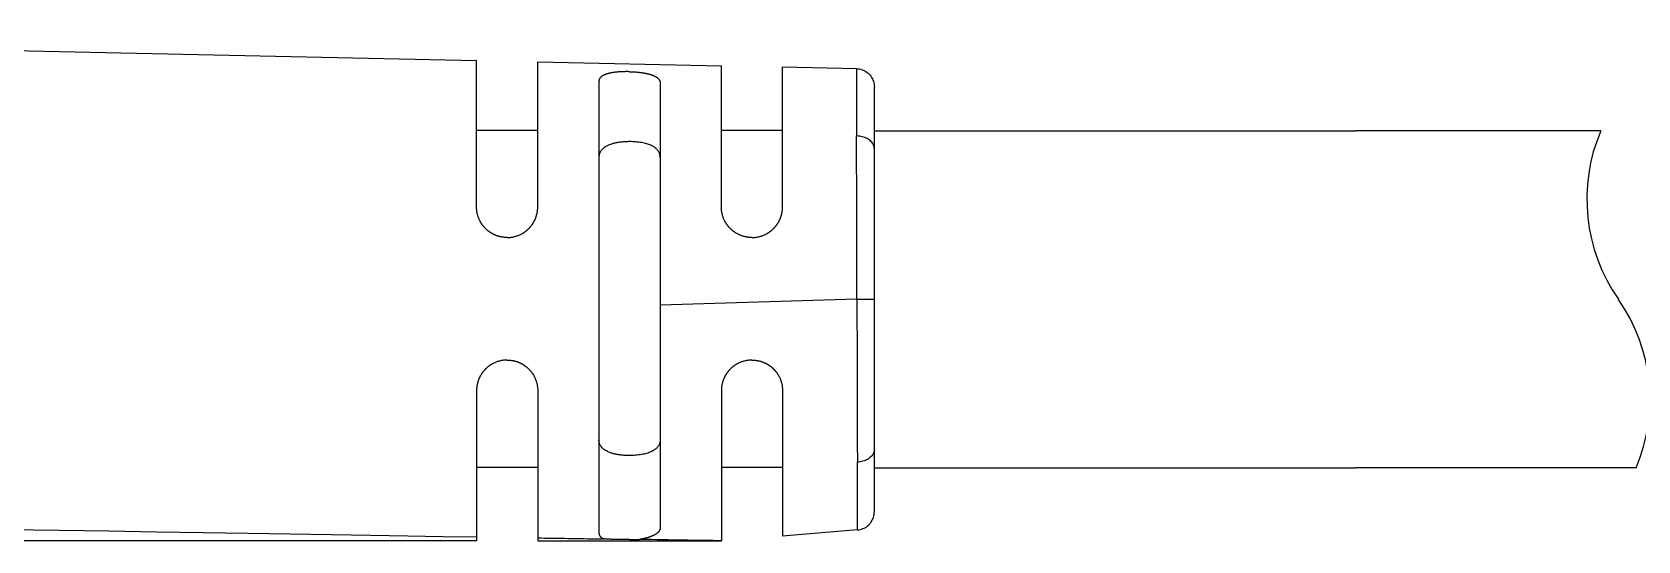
# Model space of a CAD drawing. Header units: inches. Extents: x 0 to 77285, y -118 to 40065.
# Drawn here: x 69372.42 to 69398.66, y 28790.06 to 28798.36 of the extents above; entities that cross this region are included whole.
import ezdxf

# ---------------------------------------------------------------- set-up
doc = ezdxf.new("R2010")
doc.units = ezdxf.units.IN
doc.header["$LTSCALE"] = 5
doc.header["$MEASUREMENT"] = 0
doc.layers.add('55', color=5, linetype='Continuous')

# ---------------------------------------------------------------- blocks, each defined once
blk = doc.blocks.new('A$C9060243b')
for p, q in [((2.75, -383.056), (2.75, -387.642)), ((-2.75, -383.636), (-2.75, -387.642)), ((-2.75, -395.504), (-2.75, -387.642)), ((2.75, -395.504), (2.75, -387.642)), ((3.465, -395.504), (-3.465, -395.504)), ((0, -395.789), (0, -395.504)), ((-3.765, -395.798), (-3.791, -397.004)), ((-3.765, -395.798), (-2.667, -395.795)), ((0, -395.789), (0.097, -399.004)), ((3.764, -395.78), (3.864, -397.004)), ((-1.509, -397.004), (-3.791, -397.004)), ((-2.762, -398.004), (-2.762, -397.004)), ((1.491, -397.004), (3.864, -397.004)), ((2.738, -398.004), (2.738, -397.004)), ((-3.877, -401.004), (-3.812, -398.004)), ((-1.509, -398.004), (-3.812, -398.004)), ((1.491, -398.004), (3.942, -398.004)), ((3.942, -401.004), (3.942, -398.004)), ((-3.536, -399.004), (3.731, -399.004)), ((-3.562, -400.004), (3.817, -400.004)), ((-1.509, -401.004), (-3.877, -401.004)), ((-2.762, -402.004), (-2.762, -401.004)), ((1.491, -401.004), (3.942, -401.004)), ((2.738, -402.004), (2.738, -401.004)), ((-4.361, -423.504), (-3.898, -402.004)), ((-1.509, -402.004), (-3.898, -402.004)), ((1.491, -402.004), (3.942, -402.004)), ((3.942, -402.004), (3.942, -423.504))]:
    blk.add_line(p, q)
for points in [[(-3.765, -395.798), (-3.763, -395.773), (-3.76, -395.75), (-3.755, -395.727), (-3.748, -395.705), (-3.74, -395.683), (-3.729, -395.662), (-3.718, -395.643), (-3.705, -395.624), (-3.69, -395.606), (-3.675, -395.59), (-3.658, -395.574), (-3.64, -395.56), (-3.621, -395.548), (-3.601, -395.537), (-3.58, -395.527), (-3.559, -395.519), (-3.536, -395.513), (-3.513, -395.508), (-3.489, -395.505), (-3.465, -395.504)], [(-2.454, -395.504), (-2.471, -395.505), (-2.488, -395.508), (-2.504, -395.513), (-2.52, -395.519), (-2.535, -395.527), (-2.55, -395.536), (-2.564, -395.547), (-2.577, -395.56), (-2.59, -395.574), (-2.602, -395.589), (-2.613, -395.605), (-2.623, -395.623), (-2.633, -395.641), (-2.641, -395.661), (-2.648, -395.681), (-2.654, -395.703), (-2.659, -395.725), (-2.663, -395.748), (-2.665, -395.771), (-2.667, -395.795)], [(2.446, -395.504), (2.463, -395.505), (2.479, -395.508), (2.495, -395.512), (2.51, -395.518), (2.525, -395.526), (2.539, -395.535), (2.553, -395.545), (2.566, -395.557), (2.579, -395.57), (2.59, -395.584), (2.601, -395.6), (2.612, -395.617), (2.621, -395.634), (2.629, -395.653), (2.637, -395.673), (2.643, -395.693), (2.648, -395.714), (2.653, -395.736), (2.656, -395.759), (2.657, -395.782)], [(3.764, -395.78), (3.761, -395.757), (3.757, -395.734), (3.751, -395.712), (3.743, -395.691), (3.734, -395.671), (3.723, -395.651), (3.711, -395.633), (3.698, -395.615), (3.684, -395.599), (3.668, -395.583), (3.652, -395.569), (3.634, -395.556), (3.615, -395.545), (3.596, -395.534), (3.576, -395.525), (3.555, -395.518), (3.533, -395.512), (3.511, -395.508), (3.488, -395.505), (3.465, -395.504)], [(0, -395.789), (-0.154, -395.789), (-0.306, -395.789), (-0.457, -395.79), (-0.606, -395.79), (-0.754, -395.79), (-0.9, -395.791), (-1.043, -395.791), (-1.185, -395.791), (-1.324, -395.792), (-1.461, -395.792), (-1.596, -395.792), (-1.727, -395.793), (-1.856, -395.793), (-1.982, -395.793), (-2.105, -395.794), (-2.224, -395.794), (-2.34, -395.794), (-2.453, -395.795), (-2.562, -395.795), (-2.667, -395.795)], [(0, -395.789), (0.144, -395.788), (0.289, -395.788), (0.435, -395.788), (0.58, -395.787), (0.726, -395.787), (0.871, -395.787), (1.015, -395.786), (1.157, -395.786), (1.299, -395.785), (1.438, -395.785), (1.575, -395.785), (1.709, -395.785), (1.84, -395.784), (1.969, -395.784), (2.093, -395.784), (2.215, -395.783), (2.332, -395.783), (2.445, -395.783), (2.553, -395.782), (2.657, -395.782)], [(3.764, -395.78), (3.715, -395.78), (3.665, -395.78), (3.615, -395.78), (3.563, -395.78), (3.512, -395.78), (3.459, -395.78), (3.406, -395.78), (3.353, -395.781), (3.298, -395.781), (3.243, -395.781), (3.188, -395.781), (3.131, -395.781), (3.074, -395.781), (3.017, -395.781), (2.958, -395.782), (2.9, -395.782), (2.84, -395.782), (2.78, -395.782), (2.719, -395.782), (2.657, -395.782)], [(-1.009, -397.504), (-1.009, -397.491), (-1.009, -397.478), (-1.01, -397.465), (-1.011, -397.452), (-1.013, -397.439), (-1.015, -397.426), (-1.017, -397.413), (-1.02, -397.4), (-1.023, -397.388), (-1.026, -397.375), (-1.029, -397.362), (-1.033, -397.35), (-1.037, -397.337), (-1.042, -397.325), (-1.047, -397.313), (-1.052, -397.301), (-1.057, -397.289), (-1.063, -397.278), (-1.069, -397.266), (-1.075, -397.255), (-1.078, -397.251), (-1.08, -397.246), (-1.083, -397.241), (-1.086, -397.237), (-1.089, -397.232), (-1.092, -397.227), (-1.095, -397.223), (-1.098, -397.218), (-1.101, -397.214), (-1.105, -397.21), (-1.108, -397.205), (-1.111, -397.201), (-1.114, -397.196), (-1.118, -397.192), (-1.121, -397.188), (-1.125, -397.184), (-1.128, -397.18), (-1.132, -397.176), (-1.135, -397.172), (-1.139, -397.167), (-1.143, -397.163), (-1.147, -397.159), (-1.151, -397.155), (-1.155, -397.151), (-1.159, -397.147), (-1.163, -397.143), (-1.167, -397.139), (-1.171, -397.135), (-1.175, -397.132), (-1.179, -397.128), (-1.184, -397.124), (-1.188, -397.121), (-1.192, -397.117), (-1.197, -397.113), (-1.201, -397.11), (-1.206, -397.106), (-1.21, -397.103), (-1.215, -397.1), (-1.219, -397.096), (-1.224, -397.093), (-1.228, -397.09), (-1.233, -397.087), (-1.237, -397.084), (-1.242, -397.081), (-1.247, -397.078), (-1.251, -397.075), (-1.256, -397.073), (-1.261, -397.07), (-1.266, -397.067), (-1.271, -397.064), (-1.275, -397.062), (-1.28, -397.059), (-1.285, -397.057), (-1.29, -397.054), (-1.295, -397.052), (-1.3, -397.05), (-1.305, -397.047), (-1.31, -397.045), (-1.315, -397.043), (-1.32, -397.041), (-1.327, -397.038), (-1.334, -397.036), (-1.341, -397.033), (-1.348, -397.031), (-1.355, -397.028), (-1.362, -397.026), (-1.369, -397.024), (-1.376, -397.022), (-1.383, -397.02), (-1.391, -397.018), (-1.398, -397.017), (-1.405, -397.015), (-1.412, -397.014), (-1.419, -397.012), (-1.427, -397.011), (-1.434, -397.01), (-1.441, -397.009), (-1.449, -397.008), (-1.456, -397.007), (-1.463, -397.006), (-1.465, -397.006), (-1.468, -397.006), (-1.47, -397.006), (-1.472, -397.005), (-1.474, -397.005), (-1.477, -397.005), (-1.479, -397.005), (-1.481, -397.005), (-1.484, -397.005), (-1.486, -397.005), (-1.488, -397.005), (-1.49, -397.004), (-1.493, -397.004), (-1.495, -397.004), (-1.497, -397.004), (-1.5, -397.004), (-1.502, -397.004), (-1.504, -397.004), (-1.506, -397.004), (-1.509, -397.004)], [(0.991, -397.504), (0.991, -397.502), (0.991, -397.499), (0.991, -397.497), (0.991, -397.494), (0.992, -397.492), (0.992, -397.489), (0.992, -397.487), (0.992, -397.484), (0.992, -397.482), (0.992, -397.479), (0.992, -397.477), (0.992, -397.474), (0.992, -397.472), (0.993, -397.47), (0.993, -397.467), (0.993, -397.465), (0.993, -397.462), (0.993, -397.46), (0.994, -397.457), (0.994, -397.455), (0.995, -397.447), (0.996, -397.439), (0.997, -397.431), (0.998, -397.423), (0.999, -397.416), (1.001, -397.408), (1.002, -397.4), (1.004, -397.392), (1.006, -397.384), (1.008, -397.377), (1.01, -397.369), (1.012, -397.361), (1.015, -397.354), (1.017, -397.346), (1.02, -397.339), (1.022, -397.331), (1.025, -397.324), (1.028, -397.317), (1.031, -397.309), (1.034, -397.302), (1.036, -397.297), (1.039, -397.292), (1.041, -397.287), (1.044, -397.281), (1.046, -397.276), (1.049, -397.271), (1.052, -397.266), (1.055, -397.261), (1.057, -397.256), (1.06, -397.251), (1.063, -397.246), (1.066, -397.241), (1.069, -397.236), (1.073, -397.231), (1.076, -397.226), (1.079, -397.222), (1.082, -397.217), (1.086, -397.212), (1.089, -397.207), (1.092, -397.203), (1.096, -397.198), (1.099, -397.194), (1.103, -397.189), (1.107, -397.185), (1.11, -397.18), (1.114, -397.176), (1.118, -397.172), (1.122, -397.167), (1.126, -397.163), (1.13, -397.159), (1.134, -397.155), (1.138, -397.151), (1.142, -397.147), (1.146, -397.143), (1.15, -397.139), (1.154, -397.135), (1.159, -397.131), (1.163, -397.127), (1.167, -397.123), (1.172, -397.12), (1.176, -397.116), (1.18, -397.113), (1.184, -397.11), (1.189, -397.106), (1.193, -397.103), (1.197, -397.1), (1.202, -397.097), (1.206, -397.094), (1.21, -397.091), (1.215, -397.088), (1.219, -397.085), (1.224, -397.082), (1.228, -397.079), (1.233, -397.076), (1.238, -397.073), (1.242, -397.071), (1.247, -397.068), (1.252, -397.065), (1.256, -397.063), (1.261, -397.06), (1.272, -397.055), (1.283, -397.05), (1.294, -397.045), (1.305, -397.04), (1.316, -397.036), (1.327, -397.032), (1.339, -397.028), (1.35, -397.025), (1.362, -397.021), (1.374, -397.018), (1.385, -397.016), (1.397, -397.013), (1.409, -397.011), (1.421, -397.009), (1.432, -397.008), (1.444, -397.006), (1.456, -397.005), (1.468, -397.005), (1.48, -397.004), (1.491, -397.004)], [(-1.009, -397.504), (-1.009, -397.507), (-1.009, -397.509), (-1.009, -397.512), (-1.009, -397.514), (-1.009, -397.516), (-1.009, -397.519), (-1.009, -397.521), (-1.009, -397.524), (-1.009, -397.526), (-1.009, -397.529), (-1.009, -397.531), (-1.009, -397.534), (-1.01, -397.536), (-1.01, -397.539), (-1.01, -397.541), (-1.01, -397.544), (-1.01, -397.546), (-1.011, -397.549), (-1.011, -397.551), (-1.011, -397.554), (-1.012, -397.561), (-1.013, -397.569), (-1.014, -397.577), (-1.015, -397.585), (-1.017, -397.593), (-1.018, -397.6), (-1.02, -397.608), (-1.021, -397.616), (-1.023, -397.624), (-1.025, -397.631), (-1.027, -397.639), (-1.029, -397.646), (-1.032, -397.654), (-1.034, -397.662), (-1.037, -397.669), (-1.039, -397.676), (-1.042, -397.684), (-1.045, -397.691), (-1.048, -397.698), (-1.051, -397.706), (-1.053, -397.711), (-1.056, -397.716), (-1.058, -397.721), (-1.061, -397.727), (-1.063, -397.732), (-1.066, -397.737), (-1.069, -397.742), (-1.072, -397.747), (-1.075, -397.752), (-1.077, -397.757), (-1.08, -397.762), (-1.083, -397.767), (-1.086, -397.772), (-1.09, -397.777), (-1.093, -397.782), (-1.096, -397.787), (-1.099, -397.791), (-1.103, -397.796), (-1.106, -397.801), (-1.109, -397.805), (-1.113, -397.81), (-1.117, -397.814), (-1.12, -397.819), (-1.124, -397.823), (-1.128, -397.828), (-1.131, -397.832), (-1.135, -397.837), (-1.139, -397.841), (-1.143, -397.845), (-1.147, -397.849), (-1.151, -397.854), (-1.155, -397.858), (-1.159, -397.862), (-1.163, -397.866), (-1.167, -397.87), (-1.172, -397.874), (-1.176, -397.877), (-1.18, -397.881), (-1.185, -397.885), (-1.189, -397.889), (-1.193, -397.892), (-1.197, -397.895), (-1.202, -397.899), (-1.206, -397.902), (-1.21, -397.905), (-1.214, -397.908), (-1.219, -397.912), (-1.223, -397.915), (-1.228, -397.918), (-1.232, -397.921), (-1.237, -397.924), (-1.241, -397.927), (-1.246, -397.929), (-1.25, -397.932), (-1.255, -397.935), (-1.259, -397.938), (-1.264, -397.94), (-1.269, -397.943), (-1.273, -397.945), (-1.278, -397.948), (-1.289, -397.953), (-1.3, -397.958), (-1.311, -397.963), (-1.322, -397.968), (-1.333, -397.972), (-1.345, -397.976), (-1.356, -397.98), (-1.368, -397.984), (-1.379, -397.987), (-1.391, -397.99), (-1.403, -397.993), (-1.415, -397.995), (-1.426, -397.997), (-1.438, -397.999), (-1.45, -398.001), (-1.462, -398.002), (-1.474, -398.003), (-1.485, -398.004), (-1.497, -398.004), (-1.509, -398.004)], [(0.991, -397.504), (0.992, -397.517), (0.992, -397.529), (0.993, -397.542), (0.994, -397.554), (0.996, -397.567), (0.997, -397.58), (0.999, -397.592), (1.002, -397.605), (1.005, -397.617), (1.008, -397.629), (1.011, -397.642), (1.015, -397.654), (1.019, -397.666), (1.023, -397.678), (1.027, -397.69), (1.032, -397.701), (1.037, -397.713), (1.043, -397.724), (1.048, -397.736), (1.054, -397.747), (1.057, -397.751), (1.06, -397.756), (1.062, -397.761), (1.065, -397.766), (1.068, -397.77), (1.071, -397.775), (1.074, -397.779), (1.077, -397.784), (1.08, -397.789), (1.083, -397.793), (1.086, -397.797), (1.09, -397.802), (1.093, -397.806), (1.096, -397.811), (1.1, -397.815), (1.103, -397.819), (1.107, -397.823), (1.11, -397.828), (1.114, -397.832), (1.117, -397.836), (1.121, -397.84), (1.125, -397.844), (1.129, -397.848), (1.133, -397.853), (1.137, -397.857), (1.141, -397.861), (1.145, -397.865), (1.149, -397.869), (1.153, -397.873), (1.158, -397.877), (1.162, -397.88), (1.166, -397.884), (1.171, -397.888), (1.175, -397.891), (1.18, -397.895), (1.184, -397.899), (1.189, -397.902), (1.193, -397.905), (1.198, -397.909), (1.202, -397.912), (1.207, -397.915), (1.212, -397.919), (1.216, -397.922), (1.221, -397.925), (1.226, -397.928), (1.231, -397.931), (1.235, -397.934), (1.24, -397.936), (1.245, -397.939), (1.25, -397.942), (1.255, -397.945), (1.26, -397.947), (1.265, -397.95), (1.27, -397.952), (1.275, -397.955), (1.28, -397.957), (1.285, -397.959), (1.29, -397.962), (1.295, -397.964), (1.3, -397.966), (1.307, -397.969), (1.314, -397.972), (1.321, -397.974), (1.328, -397.977), (1.336, -397.979), (1.343, -397.982), (1.35, -397.984), (1.357, -397.986), (1.364, -397.988), (1.372, -397.99), (1.379, -397.991), (1.386, -397.993), (1.394, -397.994), (1.401, -397.996), (1.408, -397.997), (1.416, -397.998), (1.423, -397.999), (1.43, -398), (1.438, -398.001), (1.445, -398.002), (1.447, -398.002), (1.45, -398.002), (1.452, -398.003), (1.454, -398.003), (1.457, -398.003), (1.459, -398.003), (1.461, -398.003), (1.464, -398.003), (1.466, -398.003), (1.468, -398.004), (1.471, -398.004), (1.473, -398.004), (1.475, -398.004), (1.478, -398.004), (1.48, -398.004), (1.482, -398.004), (1.484, -398.004), (1.487, -398.004), (1.489, -398.004), (1.491, -398.004)], [(3.942, -398.004), (3.941, -398.03), (3.941, -398.062), (3.94, -398.099), (3.939, -398.14), (3.939, -398.186), (3.938, -398.237), (3.937, -398.292), (3.936, -398.352), (3.935, -398.415), (3.934, -398.483), (3.933, -398.554), (3.932, -398.629), (3.93, -398.708), (3.929, -398.79), (3.928, -398.875), (3.926, -398.963), (3.925, -399.054), (3.923, -399.147), (3.922, -399.244), (3.92, -399.342)], [(-3.716, -399.504), (-3.716, -399.502), (-3.716, -399.499), (-3.716, -399.497), (-3.716, -399.494), (-3.716, -399.492), (-3.716, -399.489), (-3.716, -399.487), (-3.716, -399.484), (-3.716, -399.482), (-3.716, -399.479), (-3.715, -399.477), (-3.715, -399.474), (-3.715, -399.472), (-3.715, -399.469), (-3.715, -399.467), (-3.715, -399.465), (-3.715, -399.462), (-3.715, -399.46), (-3.715, -399.457), (-3.714, -399.455), (-3.714, -399.447), (-3.714, -399.439), (-3.713, -399.431), (-3.713, -399.423), (-3.712, -399.415), (-3.712, -399.408), (-3.711, -399.4), (-3.71, -399.392), (-3.71, -399.384), (-3.709, -399.377), (-3.708, -399.369), (-3.707, -399.361), (-3.707, -399.354), (-3.706, -399.346), (-3.705, -399.339), (-3.704, -399.331), (-3.703, -399.324), (-3.702, -399.317), (-3.701, -399.309), (-3.7, -399.302), (-3.699, -399.297), (-3.699, -399.292), (-3.698, -399.286), (-3.697, -399.281), (-3.696, -399.276), (-3.695, -399.271), (-3.694, -399.266), (-3.693, -399.261), (-3.692, -399.255), (-3.692, -399.25), (-3.691, -399.245), (-3.69, -399.241), (-3.689, -399.236), (-3.688, -399.231), (-3.687, -399.226), (-3.686, -399.221), (-3.684, -399.216), (-3.683, -399.212), (-3.682, -399.207), (-3.681, -399.202), (-3.68, -399.198), (-3.679, -399.193), (-3.678, -399.189), (-3.677, -399.184), (-3.675, -399.18), (-3.674, -399.176), (-3.673, -399.171), (-3.672, -399.167), (-3.67, -399.163), (-3.669, -399.158), (-3.668, -399.154), (-3.666, -399.15), (-3.665, -399.146), (-3.664, -399.142), (-3.662, -399.138), (-3.661, -399.134), (-3.659, -399.13), (-3.658, -399.127), (-3.657, -399.123), (-3.655, -399.119), (-3.654, -399.116), (-3.652, -399.112), (-3.651, -399.109), (-3.649, -399.106), (-3.648, -399.103), (-3.647, -399.099), (-3.645, -399.096), (-3.644, -399.093), (-3.642, -399.09), (-3.64, -399.087), (-3.639, -399.084), (-3.637, -399.081), (-3.636, -399.078), (-3.634, -399.076), (-3.633, -399.073), (-3.631, -399.07), (-3.629, -399.068), (-3.628, -399.065), (-3.626, -399.063), (-3.624, -399.06), (-3.621, -399.055), (-3.617, -399.05), (-3.613, -399.045), (-3.609, -399.04), (-3.605, -399.036), (-3.6, -399.032), (-3.596, -399.028), (-3.592, -399.024), (-3.587, -399.021), (-3.583, -399.018), (-3.579, -399.016), (-3.574, -399.013), (-3.569, -399.011), (-3.565, -399.009), (-3.56, -399.008), (-3.556, -399.006), (-3.551, -399.005), (-3.546, -399.005), (-3.541, -399.004), (-3.536, -399.004)], [(-2.317, -399.004), (-2.328, -399.004), (-2.339, -399.005), (-2.349, -399.007), (-2.359, -399.009), (-2.369, -399.011), (-2.378, -399.014), (-2.387, -399.017), (-2.396, -399.021), (-2.405, -399.026), (-2.413, -399.03), (-2.422, -399.036), (-2.429, -399.041), (-2.437, -399.047), (-2.444, -399.054), (-2.452, -399.06), (-2.458, -399.068), (-2.465, -399.075), (-2.472, -399.083), (-2.478, -399.091), (-2.484, -399.1), (-2.492, -399.112), (-2.5, -399.126), (-2.507, -399.141), (-2.514, -399.156), (-2.521, -399.172), (-2.528, -399.189), (-2.534, -399.207), (-2.539, -399.226), (-2.545, -399.245), (-2.55, -399.265), (-2.554, -399.286), (-2.558, -399.308), (-2.562, -399.33), (-2.565, -399.353), (-2.568, -399.377), (-2.57, -399.401), (-2.572, -399.426), (-2.573, -399.451), (-2.574, -399.477), (-2.574, -399.504)], [(2.293, -399.004), (2.304, -399.004), (2.314, -399.005), (2.325, -399.007), (2.335, -399.009), (2.344, -399.011), (2.354, -399.014), (2.363, -399.017), (2.372, -399.021), (2.381, -399.026), (2.389, -399.03), (2.397, -399.036), (2.405, -399.041), (2.413, -399.047), (2.42, -399.054), (2.427, -399.06), (2.434, -399.068), (2.441, -399.075), (2.447, -399.083), (2.453, -399.091), (2.459, -399.1), (2.467, -399.112), (2.475, -399.126), (2.483, -399.141), (2.49, -399.156), (2.497, -399.172), (2.503, -399.189), (2.509, -399.207), (2.515, -399.226), (2.52, -399.245), (2.525, -399.265), (2.53, -399.286), (2.534, -399.308), (2.537, -399.33), (2.541, -399.353), (2.543, -399.377), (2.545, -399.401), (2.547, -399.426), (2.549, -399.451), (2.549, -399.477), (2.55, -399.504)], [(3.731, -399.004), (3.732, -399.004), (3.733, -399.004), (3.734, -399.004), (3.735, -399.004), (3.736, -399.004), (3.737, -399.004), (3.738, -399.004), (3.739, -399.004), (3.74, -399.005), (3.741, -399.005), (3.742, -399.005), (3.742, -399.005), (3.743, -399.005), (3.744, -399.005), (3.745, -399.005), (3.746, -399.005), (3.747, -399.006), (3.748, -399.006), (3.749, -399.006), (3.75, -399.006), (3.753, -399.007), (3.756, -399.008), (3.759, -399.009), (3.762, -399.01), (3.765, -399.011), (3.768, -399.012), (3.771, -399.014), (3.774, -399.015), (3.776, -399.017), (3.779, -399.019), (3.782, -399.02), (3.785, -399.022), (3.788, -399.024), (3.791, -399.027), (3.793, -399.029), (3.796, -399.031), (3.799, -399.034), (3.802, -399.036), (3.804, -399.039), (3.807, -399.042), (3.809, -399.044), (3.811, -399.046), (3.813, -399.048), (3.815, -399.051), (3.817, -399.053), (3.819, -399.055), (3.821, -399.058), (3.823, -399.06), (3.824, -399.063), (3.826, -399.065), (3.828, -399.068), (3.83, -399.071), (3.832, -399.074), (3.834, -399.076), (3.835, -399.079), (3.837, -399.082), (3.839, -399.085), (3.841, -399.088), (3.843, -399.091), (3.844, -399.095), (3.846, -399.098), (3.848, -399.101), (3.85, -399.105), (3.851, -399.108), (3.853, -399.111), (3.855, -399.115), (3.856, -399.118), (3.858, -399.122), (3.86, -399.126), (3.861, -399.129), (3.863, -399.133), (3.865, -399.137), (3.866, -399.141), (3.868, -399.145), (3.869, -399.149), (3.871, -399.153), (3.872, -399.157), (3.874, -399.161), (3.876, -399.165), (3.877, -399.169), (3.878, -399.173), (3.88, -399.177), (3.881, -399.182), (3.883, -399.186), (3.884, -399.19), (3.885, -399.194), (3.887, -399.199), (3.888, -399.203), (3.889, -399.207), (3.891, -399.212), (3.892, -399.216), (3.893, -399.221), (3.894, -399.225), (3.896, -399.23), (3.897, -399.234), (3.898, -399.239), (3.899, -399.243), (3.901, -399.248), (3.902, -399.253), (3.903, -399.258), (3.904, -399.262), (3.905, -399.266), (3.906, -399.27), (3.907, -399.274), (3.908, -399.278), (3.909, -399.282), (3.909, -399.286), (3.91, -399.29), (3.911, -399.295), (3.912, -399.299), (3.913, -399.303), (3.914, -399.307), (3.915, -399.312), (3.916, -399.316), (3.916, -399.32), (3.917, -399.325), (3.918, -399.329), (3.919, -399.333), (3.92, -399.338), (3.92, -399.342)], [(3.922, -399.504), (3.922, -399.495), (3.922, -399.485), (3.922, -399.476), (3.921, -399.467), (3.921, -399.458), (3.921, -399.449), (3.921, -399.441), (3.921, -399.432), (3.921, -399.424), (3.921, -399.415), (3.921, -399.407), (3.921, -399.4), (3.921, -399.392), (3.921, -399.384), (3.921, -399.377), (3.921, -399.369), (3.921, -399.362), (3.921, -399.355), (3.921, -399.349), (3.92, -399.342)], [(-3.716, -399.504), (-3.716, -399.517), (-3.717, -399.529), (-3.717, -399.542), (-3.717, -399.555), (-3.717, -399.568), (-3.716, -399.58), (-3.716, -399.593), (-3.716, -399.605), (-3.715, -399.618), (-3.715, -399.63), (-3.714, -399.643), (-3.714, -399.655), (-3.713, -399.667), (-3.712, -399.679), (-3.711, -399.691), (-3.71, -399.703), (-3.709, -399.714), (-3.708, -399.726), (-3.706, -399.737), (-3.705, -399.748), (-3.704, -399.753), (-3.703, -399.758), (-3.703, -399.762), (-3.702, -399.767), (-3.701, -399.772), (-3.701, -399.776), (-3.7, -399.781), (-3.699, -399.785), (-3.698, -399.79), (-3.698, -399.794), (-3.697, -399.799), (-3.696, -399.803), (-3.695, -399.808), (-3.694, -399.812), (-3.693, -399.816), (-3.692, -399.82), (-3.692, -399.825), (-3.691, -399.829), (-3.69, -399.833), (-3.689, -399.837), (-3.688, -399.841), (-3.687, -399.846), (-3.686, -399.85), (-3.684, -399.854), (-3.683, -399.858), (-3.682, -399.862), (-3.681, -399.866), (-3.68, -399.87), (-3.679, -399.874), (-3.677, -399.878), (-3.676, -399.881), (-3.675, -399.885), (-3.674, -399.889), (-3.672, -399.892), (-3.671, -399.896), (-3.67, -399.899), (-3.668, -399.903), (-3.667, -399.906), (-3.666, -399.91), (-3.664, -399.913), (-3.663, -399.916), (-3.662, -399.919), (-3.66, -399.922), (-3.659, -399.925), (-3.657, -399.928), (-3.656, -399.931), (-3.654, -399.934), (-3.653, -399.937), (-3.651, -399.94), (-3.65, -399.942), (-3.648, -399.945), (-3.646, -399.948), (-3.645, -399.95), (-3.643, -399.953), (-3.642, -399.955), (-3.64, -399.957), (-3.638, -399.96), (-3.637, -399.962), (-3.635, -399.964), (-3.633, -399.966), (-3.631, -399.969), (-3.628, -399.972), (-3.626, -399.974), (-3.623, -399.977), (-3.621, -399.979), (-3.618, -399.982), (-3.616, -399.984), (-3.613, -399.986), (-3.611, -399.988), (-3.608, -399.99), (-3.605, -399.991), (-3.603, -399.993), (-3.6, -399.995), (-3.597, -399.996), (-3.595, -399.997), (-3.592, -399.998), (-3.589, -399.999), (-3.586, -400), (-3.583, -400.001), (-3.581, -400.002), (-3.58, -400.002), (-3.579, -400.002), (-3.578, -400.003), (-3.577, -400.003), (-3.576, -400.003), (-3.575, -400.003), (-3.574, -400.003), (-3.573, -400.003), (-3.572, -400.003), (-3.571, -400.004), (-3.571, -400.004), (-3.57, -400.004), (-3.569, -400.004), (-3.568, -400.004), (-3.567, -400.004), (-3.566, -400.004), (-3.565, -400.004), (-3.564, -400.004), (-3.563, -400.004), (-3.562, -400.004)], [(-2.574, -399.504), (-2.574, -399.522), (-2.573, -399.54), (-2.573, -399.557), (-2.572, -399.574), (-2.571, -399.591), (-2.57, -399.608), (-2.568, -399.624), (-2.567, -399.639), (-2.565, -399.655), (-2.563, -399.67), (-2.561, -399.684), (-2.558, -399.699), (-2.556, -399.712), (-2.553, -399.726), (-2.55, -399.739), (-2.547, -399.752), (-2.544, -399.764), (-2.541, -399.776), (-2.538, -399.787), (-2.535, -399.798), (-2.528, -399.816), (-2.522, -399.834), (-2.515, -399.851), (-2.507, -399.867), (-2.499, -399.882), (-2.491, -399.897), (-2.482, -399.911), (-2.473, -399.924), (-2.463, -399.936), (-2.452, -399.947), (-2.441, -399.958), (-2.43, -399.967), (-2.417, -399.976), (-2.405, -399.983), (-2.392, -399.989), (-2.378, -399.995), (-2.364, -399.999), (-2.349, -400.002), (-2.333, -400.004), (-2.317, -400.004)], [(2.55, -399.504), (2.549, -399.522), (2.549, -399.54), (2.548, -399.557), (2.548, -399.574), (2.547, -399.591), (2.545, -399.608), (2.544, -399.624), (2.542, -399.639), (2.54, -399.655), (2.538, -399.67), (2.536, -399.684), (2.534, -399.699), (2.531, -399.712), (2.529, -399.726), (2.526, -399.739), (2.523, -399.752), (2.52, -399.764), (2.517, -399.776), (2.514, -399.787), (2.51, -399.798), (2.504, -399.816), (2.498, -399.834), (2.491, -399.851), (2.483, -399.867), (2.475, -399.882), (2.467, -399.897), (2.458, -399.911), (2.448, -399.924), (2.438, -399.936), (2.428, -399.947), (2.417, -399.958), (2.405, -399.967), (2.393, -399.976), (2.38, -399.983), (2.367, -399.989), (2.353, -399.995), (2.339, -399.999), (2.324, -400.002), (2.309, -400.004), (2.293, -400.004)], [(3.922, -399.504), (3.922, -399.531), (3.921, -399.558), (3.921, -399.585), (3.921, -399.61), (3.921, -399.635), (3.921, -399.659), (3.92, -399.683), (3.92, -399.706), (3.919, -399.728), (3.919, -399.75), (3.918, -399.771), (3.918, -399.791), (3.917, -399.81), (3.916, -399.828), (3.916, -399.846), (3.915, -399.862), (3.914, -399.878), (3.913, -399.893), (3.912, -399.907), (3.911, -399.92)], [(3.817, -400.004), (3.819, -400.004), (3.821, -400.004), (3.823, -400.004), (3.825, -400.004), (3.826, -400.004), (3.828, -400.003), (3.83, -400.003), (3.832, -400.003), (3.834, -400.002), (3.835, -400.002), (3.837, -400.002), (3.839, -400.001), (3.841, -400.001), (3.842, -400), (3.844, -399.999), (3.846, -399.999), (3.847, -399.998), (3.849, -399.997), (3.851, -399.997), (3.852, -399.996), (3.855, -399.995), (3.857, -399.993), (3.859, -399.992), (3.861, -399.991), (3.863, -399.989), (3.865, -399.987), (3.868, -399.986), (3.87, -399.984), (3.872, -399.982), (3.874, -399.98), (3.876, -399.978), (3.878, -399.976), (3.88, -399.974), (3.882, -399.972), (3.884, -399.97), (3.885, -399.967), (3.887, -399.965), (3.889, -399.962), (3.891, -399.96), (3.893, -399.957), (3.894, -399.955), (3.895, -399.954), (3.896, -399.952), (3.897, -399.95), (3.898, -399.949), (3.899, -399.947), (3.9, -399.945), (3.901, -399.943), (3.901, -399.942), (3.902, -399.94), (3.903, -399.938), (3.904, -399.936), (3.905, -399.934), (3.906, -399.932), (3.907, -399.93), (3.908, -399.928), (3.909, -399.926), (3.91, -399.924), (3.91, -399.922), (3.911, -399.92)], [(3.894, -401.004), (3.895, -400.95), (3.896, -400.895), (3.897, -400.841), (3.897, -400.786), (3.898, -400.732), (3.899, -400.677), (3.9, -400.623), (3.901, -400.568), (3.902, -400.514), (3.903, -400.46), (3.904, -400.406), (3.904, -400.352), (3.905, -400.297), (3.906, -400.243), (3.907, -400.189), (3.908, -400.135), (3.909, -400.081), (3.91, -400.028), (3.91, -399.974), (3.911, -399.92)], [(-1.009, -401.504), (-1.009, -401.491), (-1.009, -401.478), (-1.01, -401.465), (-1.011, -401.452), (-1.013, -401.439), (-1.015, -401.426), (-1.017, -401.413), (-1.02, -401.4), (-1.023, -401.387), (-1.026, -401.374), (-1.03, -401.361), (-1.034, -401.349), (-1.038, -401.336), (-1.042, -401.324), (-1.047, -401.312), (-1.052, -401.3), (-1.058, -401.288), (-1.064, -401.276), (-1.07, -401.265), (-1.076, -401.254), (-1.079, -401.249), (-1.081, -401.244), (-1.084, -401.24), (-1.087, -401.235), (-1.09, -401.231), (-1.093, -401.226), (-1.096, -401.221), (-1.099, -401.217), (-1.102, -401.213), (-1.106, -401.208), (-1.109, -401.204), (-1.112, -401.199), (-1.116, -401.195), (-1.119, -401.191), (-1.122, -401.187), (-1.126, -401.183), (-1.129, -401.178), (-1.133, -401.174), (-1.136, -401.17), (-1.14, -401.166), (-1.144, -401.162), (-1.148, -401.158), (-1.152, -401.154), (-1.156, -401.15), (-1.16, -401.146), (-1.164, -401.142), (-1.168, -401.138), (-1.172, -401.134), (-1.176, -401.131), (-1.18, -401.127), (-1.185, -401.123), (-1.189, -401.12), (-1.193, -401.116), (-1.198, -401.112), (-1.202, -401.109), (-1.207, -401.106), (-1.211, -401.102), (-1.216, -401.099), (-1.22, -401.096), (-1.225, -401.093), (-1.229, -401.089), (-1.234, -401.086), (-1.238, -401.083), (-1.243, -401.08), (-1.248, -401.078), (-1.252, -401.075), (-1.257, -401.072), (-1.262, -401.069), (-1.267, -401.067), (-1.272, -401.064), (-1.276, -401.061), (-1.281, -401.059), (-1.286, -401.056), (-1.291, -401.054), (-1.296, -401.052), (-1.301, -401.049), (-1.306, -401.047), (-1.311, -401.045), (-1.316, -401.043), (-1.321, -401.041), (-1.328, -401.038), (-1.335, -401.035), (-1.342, -401.033), (-1.349, -401.03), (-1.356, -401.028), (-1.363, -401.026), (-1.37, -401.024), (-1.377, -401.022), (-1.384, -401.02), (-1.391, -401.018), (-1.398, -401.016), (-1.405, -401.015), (-1.413, -401.013), (-1.42, -401.012), (-1.427, -401.011), (-1.434, -401.01), (-1.442, -401.009), (-1.449, -401.008), (-1.456, -401.007), (-1.463, -401.006), (-1.466, -401.006), (-1.468, -401.006), (-1.47, -401.006), (-1.472, -401.005), (-1.475, -401.005), (-1.477, -401.005), (-1.479, -401.005), (-1.481, -401.005), (-1.484, -401.005), (-1.486, -401.005), (-1.488, -401.005), (-1.49, -401.004), (-1.493, -401.004), (-1.495, -401.004), (-1.497, -401.004), (-1.5, -401.004), (-1.502, -401.004), (-1.504, -401.004), (-1.506, -401.004), (-1.509, -401.004)], [(0.991, -401.504), (0.991, -401.502), (0.991, -401.499), (0.991, -401.497), (0.991, -401.494), (0.992, -401.492), (0.992, -401.489), (0.992, -401.487), (0.992, -401.484), (0.992, -401.482), (0.992, -401.479), (0.992, -401.477), (0.992, -401.474), (0.992, -401.472), (0.993, -401.47), (0.993, -401.467), (0.993, -401.465), (0.993, -401.462), (0.993, -401.46), (0.994, -401.457), (0.994, -401.455), (0.995, -401.447), (0.996, -401.439), (0.997, -401.431), (0.998, -401.423), (0.999, -401.415), (1.001, -401.408), (1.002, -401.4), (1.004, -401.392), (1.006, -401.384), (1.008, -401.377), (1.01, -401.369), (1.012, -401.361), (1.015, -401.354), (1.017, -401.346), (1.02, -401.339), (1.022, -401.331), (1.025, -401.324), (1.028, -401.316), (1.031, -401.309), (1.034, -401.302), (1.036, -401.297), (1.039, -401.291), (1.041, -401.286), (1.044, -401.281), (1.047, -401.276), (1.049, -401.271), (1.052, -401.265), (1.055, -401.26), (1.058, -401.255), (1.061, -401.25), (1.064, -401.245), (1.067, -401.24), (1.07, -401.235), (1.073, -401.231), (1.076, -401.226), (1.079, -401.221), (1.083, -401.216), (1.086, -401.211), (1.089, -401.207), (1.093, -401.202), (1.096, -401.198), (1.1, -401.193), (1.104, -401.188), (1.107, -401.184), (1.111, -401.179), (1.115, -401.175), (1.119, -401.171), (1.123, -401.166), (1.127, -401.162), (1.131, -401.158), (1.135, -401.154), (1.139, -401.15), (1.143, -401.146), (1.147, -401.142), (1.151, -401.138), (1.156, -401.134), (1.16, -401.13), (1.164, -401.126), (1.169, -401.122), (1.173, -401.119), (1.177, -401.115), (1.182, -401.112), (1.186, -401.108), (1.19, -401.105), (1.195, -401.102), (1.199, -401.099), (1.203, -401.095), (1.208, -401.092), (1.212, -401.089), (1.217, -401.086), (1.222, -401.083), (1.226, -401.08), (1.231, -401.077), (1.235, -401.075), (1.24, -401.072), (1.245, -401.069), (1.249, -401.067), (1.254, -401.064), (1.259, -401.061), (1.264, -401.059), (1.274, -401.054), (1.285, -401.049), (1.296, -401.044), (1.307, -401.039), (1.318, -401.035), (1.329, -401.031), (1.341, -401.028), (1.352, -401.024), (1.363, -401.021), (1.375, -401.018), (1.386, -401.015), (1.398, -401.013), (1.41, -401.011), (1.421, -401.009), (1.433, -401.008), (1.445, -401.006), (1.456, -401.005), (1.468, -401.005), (1.48, -401.004), (1.491, -401.004)], [(-1.009, -401.504), (-1.009, -401.507), (-1.009, -401.509), (-1.009, -401.512), (-1.009, -401.514), (-1.009, -401.516), (-1.009, -401.519), (-1.009, -401.521), (-1.009, -401.524), (-1.009, -401.526), (-1.009, -401.529), (-1.009, -401.531), (-1.009, -401.534), (-1.01, -401.536), (-1.01, -401.539), (-1.01, -401.541), (-1.01, -401.544), (-1.01, -401.546), (-1.011, -401.549), (-1.011, -401.551), (-1.011, -401.554), (-1.012, -401.561), (-1.013, -401.569), (-1.014, -401.577), (-1.015, -401.585), (-1.017, -401.593), (-1.018, -401.6), (-1.02, -401.608), (-1.021, -401.616), (-1.023, -401.623), (-1.025, -401.631), (-1.027, -401.639), (-1.029, -401.646), (-1.032, -401.654), (-1.034, -401.661), (-1.037, -401.669), (-1.039, -401.676), (-1.042, -401.684), (-1.045, -401.691), (-1.048, -401.698), (-1.051, -401.705), (-1.053, -401.711), (-1.056, -401.716), (-1.058, -401.721), (-1.061, -401.726), (-1.063, -401.732), (-1.066, -401.737), (-1.069, -401.742), (-1.072, -401.747), (-1.074, -401.752), (-1.077, -401.757), (-1.08, -401.762), (-1.083, -401.767), (-1.086, -401.772), (-1.089, -401.777), (-1.093, -401.782), (-1.096, -401.786), (-1.099, -401.791), (-1.102, -401.796), (-1.106, -401.8), (-1.109, -401.805), (-1.113, -401.81), (-1.116, -401.814), (-1.12, -401.819), (-1.124, -401.823), (-1.127, -401.828), (-1.131, -401.832), (-1.135, -401.836), (-1.139, -401.841), (-1.143, -401.845), (-1.147, -401.849), (-1.151, -401.853), (-1.155, -401.857), (-1.159, -401.861), (-1.163, -401.865), (-1.167, -401.869), (-1.171, -401.873), (-1.176, -401.877), (-1.18, -401.881), (-1.184, -401.885), (-1.188, -401.888), (-1.193, -401.892), (-1.197, -401.895), (-1.201, -401.898), (-1.205, -401.902), (-1.21, -401.905), (-1.214, -401.908), (-1.218, -401.911), (-1.223, -401.914), (-1.227, -401.917), (-1.231, -401.92), (-1.236, -401.923), (-1.24, -401.926), (-1.245, -401.929), (-1.249, -401.932), (-1.254, -401.934), (-1.258, -401.937), (-1.263, -401.94), (-1.268, -401.942), (-1.272, -401.945), (-1.277, -401.947), (-1.288, -401.953), (-1.299, -401.958), (-1.31, -401.963), (-1.321, -401.968), (-1.333, -401.972), (-1.344, -401.976), (-1.356, -401.98), (-1.367, -401.984), (-1.379, -401.987), (-1.391, -401.99), (-1.402, -401.993), (-1.414, -401.995), (-1.426, -401.997), (-1.438, -401.999), (-1.45, -402.001), (-1.462, -402.002), (-1.473, -402.003), (-1.485, -402.004), (-1.497, -402.004), (-1.509, -402.004)], [(0.991, -401.504), (0.992, -401.516), (0.992, -401.529), (0.993, -401.541), (0.994, -401.553), (0.995, -401.565), (0.997, -401.578), (0.999, -401.59), (1.001, -401.602), (1.004, -401.614), (1.007, -401.626), (1.01, -401.638), (1.013, -401.65), (1.017, -401.662), (1.021, -401.674), (1.025, -401.685), (1.03, -401.697), (1.035, -401.708), (1.04, -401.719), (1.045, -401.73), (1.051, -401.741), (1.054, -401.746), (1.056, -401.751), (1.059, -401.755), (1.062, -401.76), (1.065, -401.765), (1.068, -401.77), (1.071, -401.774), (1.074, -401.779), (1.077, -401.783), (1.08, -401.788), (1.083, -401.792), (1.086, -401.797), (1.089, -401.801), (1.093, -401.806), (1.096, -401.81), (1.099, -401.814), (1.103, -401.819), (1.106, -401.823), (1.11, -401.827), (1.113, -401.831), (1.117, -401.836), (1.121, -401.84), (1.125, -401.844), (1.129, -401.848), (1.133, -401.853), (1.137, -401.857), (1.141, -401.861), (1.145, -401.865), (1.149, -401.869), (1.154, -401.873), (1.158, -401.877), (1.162, -401.881), (1.167, -401.884), (1.171, -401.888), (1.176, -401.892), (1.18, -401.895), (1.185, -401.899), (1.189, -401.902), (1.194, -401.906), (1.198, -401.909), (1.203, -401.913), (1.208, -401.916), (1.212, -401.919), (1.217, -401.922), (1.222, -401.925), (1.227, -401.928), (1.232, -401.931), (1.236, -401.934), (1.241, -401.937), (1.246, -401.94), (1.251, -401.943), (1.256, -401.945), (1.261, -401.948), (1.266, -401.951), (1.271, -401.953), (1.276, -401.956), (1.282, -401.958), (1.287, -401.96), (1.292, -401.963), (1.297, -401.965), (1.304, -401.968), (1.311, -401.971), (1.318, -401.973), (1.326, -401.976), (1.333, -401.978), (1.34, -401.981), (1.348, -401.983), (1.355, -401.985), (1.362, -401.987), (1.37, -401.989), (1.377, -401.991), (1.384, -401.993), (1.392, -401.994), (1.399, -401.996), (1.407, -401.997), (1.414, -401.998), (1.422, -401.999), (1.429, -402), (1.437, -402.001), (1.444, -402.002), (1.447, -402.002), (1.449, -402.002), (1.451, -402.003), (1.454, -402.003), (1.456, -402.003), (1.458, -402.003), (1.461, -402.003), (1.463, -402.003), (1.465, -402.003), (1.468, -402.004), (1.47, -402.004), (1.473, -402.004), (1.475, -402.004), (1.477, -402.004), (1.48, -402.004), (1.482, -402.004), (1.484, -402.004), (1.487, -402.004), (1.489, -402.004), (1.491, -402.004)], [(3.612, -418.336), (3.63, -417.278), (3.647, -416.243), (3.663, -415.23), (3.68, -414.241), (3.696, -413.275), (3.711, -412.334), (3.726, -411.418), (3.741, -410.527), (3.755, -409.662), (3.768, -408.823), (3.781, -408.011), (3.794, -407.227), (3.806, -406.47), (3.818, -405.743), (3.829, -405.044), (3.84, -404.375), (3.85, -403.736), (3.86, -403.127), (3.869, -402.55), (3.878, -402.004)]]:
    blk.add_lwpolyline(points)
for centre, start, end in [((1.636, -385.677), 66.9733, 125.0556), ((-1.636, -381.014), 246.9733, 305.0556)]:
    blk.add_arc(centre, 2.848, start, end)
blk = doc.blocks.new('A$Cc0d0dede')
at = {"layer": '55'}
blk.add_blockref('A$C9060243b', (-80, 160), dxfattribs=at)

msp = doc.modelspace()

# ---------------------------------------------------------------- block references
at = {"rotation": 270}
msp.add_blockref('A$Cc0d0dede', (69621.68747254, 28713.9985647, 0), dxfattribs=at)

doc.saveas('drawing.dxf')
